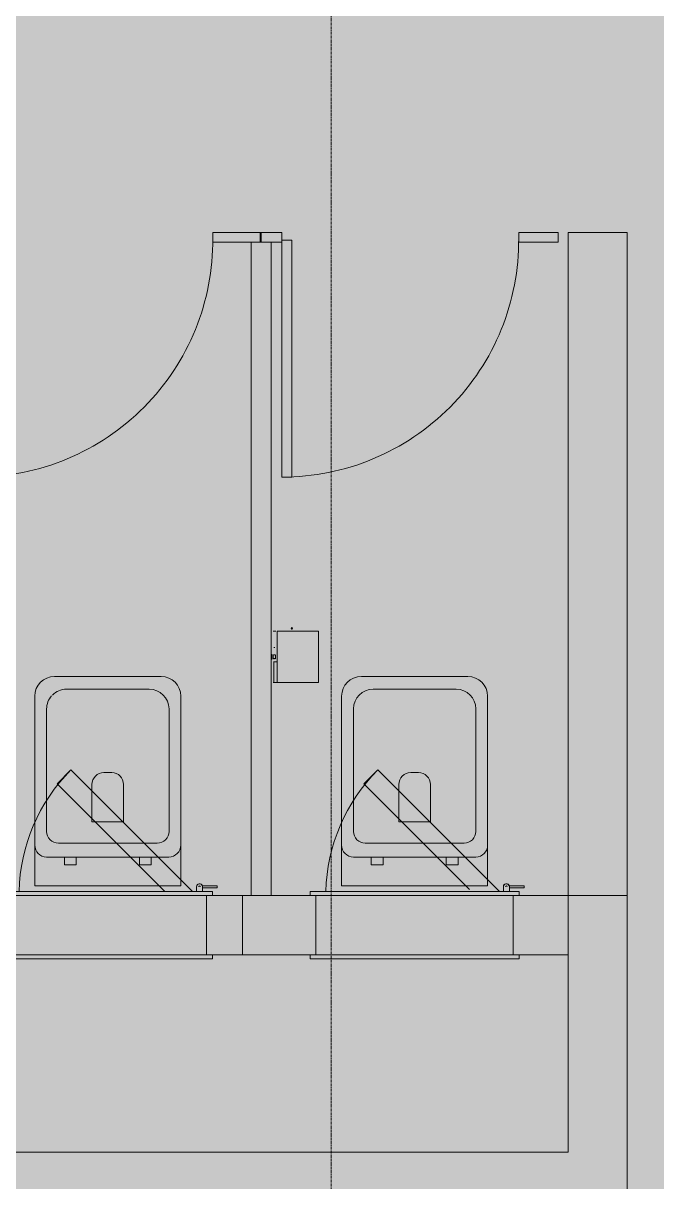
# Model space of a CAD drawing. Header units: millimetres. Extents: x 15878 to 679837, y -72324 to 391440.
# Drawn here: x 201751 to 203357, y 37322 to 40257 of the extents above; entities that cross this region are included whole.
import ezdxf

# ---------------------------------------------------------------- set-up
doc = ezdxf.new("R2010")
doc.units = ezdxf.units.MM
doc.linetypes.add('Grid Line__1_200_', pattern=[10.5, 6, -1.5, 1.5, -1.5])
for name, color, linetype, lineweight in [('A-DETL-GENF', 92, 'Continuous', 5), ('A-DOOR', 31, 'Continuous', 5), ('A-DOOR-FRAM', 31, 'Continuous', 5), ('A-FLOR', 192, 'Continuous', 5), ('A-WALL', 113, 'Continuous', 5), ('P-SANR-FIXT', 6, 'Continuous', 5), ('S-GRID', 1, 'Continuous', 5)]:
    doc.layers.add(name, color=color, linetype=linetype, lineweight=lineweight)

# ---------------------------------------------------------------- blocks, each defined once
blk = doc.blocks.new('DLN_Partition Door - 600x2100_100x25 _WH_GH_-15324393-G_F')
at = {"layer": 'A-DOOR', "color": 253}
for p, q in [((20, -509.1), (20, -534.1)), ((620, -509.1), (20, -509.1)), ((620, -534.1), (620, -509.1)), ((20, -534.1), (620, -534.1))]:
    blk.add_line(p, q, dxfattribs=at)
blk.add_arc((20, -534.1), 600, 0, 90.5, dxfattribs=at)
at = {"layer": 'P-SANR-FIXT', "color": 253}
for p, q in [((25, 188.4), (0, 188.4)), ((0, 188.4), (0, 65.9)), ((25, 65.9), (25, 188.4)), ((0, 65.9), (25, 65.9)), ((25, -534.1), (0, -534.1)), ((0, -534.1), (0, -564.1)), ((25, -564.1), (25, -534.1)), ((0, -564.1), (25, -564.1))]:
    blk.add_line(p, q, dxfattribs=at)
blk = doc.blocks.new('DLN_Partition Door - 600x2100_100x25 _WH_GH_-15324423-G_F')
at = {"layer": 'A-DOOR', "color": 253}
for p, q in [((20, -509.1), (20, -534.1)), ((620, -509.1), (20, -509.1)), ((620, -534.1), (620, -509.1)), ((20, -534.1), (620, -534.1))]:
    blk.add_line(p, q, dxfattribs=at)
blk.add_arc((20, -534.1), 600, 0, 90.5, dxfattribs=at)
at = {"layer": 'P-SANR-FIXT', "color": 253}
for p, q in [((25, 165.9), (0, 165.9)), ((0, 165.9), (0, 65.9)), ((25, 65.9), (25, 165.9)), ((0, 65.9), (25, 65.9)), ((25, -534.1), (0, -534.1)), ((0, -534.1), (0, -589.1)), ((25, -589.1), (25, -534.1)), ((0, -589.1), (25, -589.1))]:
    blk.add_line(p, q, dxfattribs=at)
blk = doc.blocks.new('DLN_Toilet Paper Roll - DLN_Toilet Paper Roll-V565-G_F')
at = {"layer": 'P-SANR-FIXT', "color": 253}
for p, q in [((-65, -6.9), (-65, -5)), ((-65, -6.9), (-65, -6.1)), ((-65, -6.1), (-65, -6.9)), ((-65, -15.5), (-65, -6.9)), ((-65, -6.9), (-12.7, -6.9)), ((-65, -120.1), (-65, -15.5)), ((-65, -15.5), (-12.7, -15.5)), ((-12.7, -6.9), (-12.7, -6.1)), ((-12.7, -6.1), (-12.7, -6.9)), ((-12.7, -15.5), (-12.7, -6.9)), ((65, -15.5), (-12.7, -15.5)), ((-7, -2), (7, -2)), ((7, -2), (-7, -2)), ((-5, -5), (5, -5)), ((5, -5), (-5, -5)), ((-5, -11), (5, -11)), ((5, -11), (-5, -11)), ((-3, -2), (3, -2)), ((3, -2), (-3, -2)), ((-3, -5), (3, -5)), ((3, -5), (-3, -5)), ((23.2, -9.3), (23.2, -6.9)), ((23.2, -6.9), (23.2, -9.3)), ((65, -5), (65, -12.4)), ((65, -15.5), (65, -120.1)), ((-65, -120.1), (65, -120.1))]:
    blk.add_line(p, q, dxfattribs=at)
for start_param, end_param in [(0, 3.141593), (3.141593, 6.283185)]:
    blk.add_ellipse((71.8, -52.8), major_axis=(2, 0), ratio=0.802744, start_param=start_param, end_param=end_param, dxfattribs=at)
for points, knots in [([(-4.7, -9.3), (-4.6, -9.2), (-4.6, -8.9), (-4.5, -8.5), (-4.5, -8), (-4.5, -7.6), (-4.6, -7.1), (-4.8, -6.6), (-4.9, -6.3), (-5, -6.1), (-5, -6.1), (-5, -6.1)], [0, 0, 0, 0, 0.1, 0.2, 0.3, 0.4, 0.5, 0.6, 0.8, 0.9, 0.9644096, 0.9644096, 0.9644096, 0.9644096]), ([(-5, -6.1), (-5, -6.1), (-5, -6.2), (-4.9, -6.4), (-4.8, -6.7), (-4.8, -6.9)], [0, 0, 0, 0, 0.25, 0.5, 1, 1, 1, 1]), ([(-4.8, -6.9), (-4.7, -7.2), (-4.7, -7.6), (-4.6, -8.3), (-4.7, -8.8), (-4.8, -9.3), (-4.9, -9.7), (-5, -10), (-5, -10.1), (-5, -10.1)], [0, 0, 0, 0, 0.222222, 0.333333, 0.444444, 0.583333, 0.722222, 0.861111, 1, 1, 1, 1]), ([(-5, -10.1), (-5, -10.1), (-5, -10.1), (-4.9, -10), (-4.8, -9.8), (-4.7, -9.5), (-4.7, -9.3)], [0.0801932, 0.0801932, 0.0801932, 0.0801932, 0.2, 0.4, 0.7, 1, 1, 1, 1]), ([(5, -6.1), (5, -6.1), (5, -6.1), (4.9, -6.3), (4.8, -6.6), (4.6, -7.1), (4.5, -7.6), (4.5, -8), (4.5, -8.5), (4.6, -8.9), (4.6, -9.2), (4.7, -9.3)], [0.0355904, 0.0355904, 0.0355904, 0.0355904, 0.1, 0.2, 0.4, 0.5, 0.6, 0.7, 0.8, 0.9, 1, 1, 1, 1]), ([(5, -10.1), (5, -10.1), (5, -10), (4.9, -9.8), (4.8, -9.3), (4.7, -8.7), (4.7, -8.3), (4.6, -8), (4.7, -7.7), (4.7, -7.3), (4.8, -7.1), (4.8, -6.9)], [0, 0, 0, 0, 0.111111, 0.222222, 0.444444, 0.583333, 0.652778, 0.722222, 0.791667, 0.861111, 1, 1, 1, 1]), ([(4.7, -9.3), (4.7, -9.5), (4.9, -9.8), (5, -10.1), (5, -10.1), (5, -10.1)], [0, 0, 0, 0, 0.4, 0.7, 0.9198068, 0.9198068, 0.9198068, 0.9198068]), ([(4.8, -6.9), (4.8, -6.7), (4.9, -6.4), (5, -6.2), (5, -6.1), (5, -6.1)], [0, 0, 0, 0, 0.5, 0.75, 1, 1, 1, 1])]:
    blk.add_open_spline(points, degree=3, knots=knots, dxfattribs=at)
blk = doc.blocks.new('DLN_Toilet - DLN_Toilet-12122835-G_F')
at = {"layer": 'P-SANR-FIXT', "color": 253}
for p, q in [((135, 700), (-135, 700)), ((-185, 650), (-185, 272.8)), ((-105, 667.8), (105.2, 667.8)), ((185, 272.8), (185, 650)), ((-155, 307.8), (-155, 617.8)), ((155.2, 617.8), (155.2, 307.8)), ((10, 456.5), (-10, 456.5)), ((-40, 426.5), (-40, 331.7)), ((40, 331.7), (40, 426.5)), ((-40, 331.7), (40, 331.7)), ((-185, 272.8), (-185, 170)), ((125.2, 277.8), (-125, 277.8)), ((185, 170), (185, 272.8)), ((-155, 242.8), (155, 242.8)), ((-80, 242.8), (-110, 242.8)), ((-110, 242.8), (-110, 222.8)), ((-80, 222.8), (-80, 242.8)), ((110, 242.8), (80, 242.8)), ((80, 242.8), (80, 222.8)), ((110, 222.8), (110, 242.8)), ((-110, 222.8), (-80, 222.8)), ((80, 222.8), (110, 222.8)), ((-185, 170), (185, 170))]:
    blk.add_line(p, q, dxfattribs=at)
for centre, radius, start, end in [((-135, 650), 50, 90, 180), ((135, 650), 50, 0, 90), ((-105, 617.8), 50, 90, 180), ((105.2, 617.8), 50, 0, 90), ((-10, 426.5), 30, 90, 180), ((10, 426.5), 30, 360, 90), ((-125, 307.8), 30, 180, 270), ((125.2, 307.8), 30, 270, 0), ((-155, 272.8), 30, 180, 270), ((155, 272.8), 30, 270, 0)]:
    blk.add_arc(centre, radius, start, end, dxfattribs=at)
blk = doc.blocks.new('DLN_Toilet - DLN_Toilet-V580-G_F')
at = {"layer": 'P-SANR-FIXT', "color": 253}
for p, q in [((135, 700), (-135, 700)), ((-185, 650), (-185, 272.8)), ((-105, 667.8), (105.2, 667.8)), ((185, 272.8), (185, 650)), ((-155, 307.8), (-155, 617.8)), ((155.2, 617.8), (155.2, 307.8)), ((10, 456.5), (-10, 456.5)), ((-40, 426.5), (-40, 331.7)), ((40, 331.7), (40, 426.5)), ((-40, 331.7), (40, 331.7)), ((-185, 272.8), (-185, 170)), ((125.2, 277.8), (-125, 277.8)), ((185, 170), (185, 272.8)), ((-155, 242.8), (155, 242.8)), ((-80, 242.8), (-110, 242.8)), ((-110, 242.8), (-110, 222.8)), ((-80, 222.8), (-80, 242.8)), ((110, 242.8), (80, 242.8)), ((80, 242.8), (80, 222.8)), ((110, 222.8), (110, 242.8)), ((-110, 222.8), (-80, 222.8)), ((80, 222.8), (110, 222.8)), ((-185, 170), (185, 170))]:
    blk.add_line(p, q, dxfattribs=at)
for centre, radius, start, end in [((-135, 650), 50, 90, 180), ((135, 650), 50, 0, 90), ((-105, 617.8), 50, 138.1468, 180), ((-105, 617.8), 50, 90, 135), ((105.2, 617.8), 50, 0, 90), ((-10, 426.5), 30, 90, 180), ((10, 426.5), 30, 360, 90), ((-125, 307.8), 30, 180, 270), ((125.2, 307.8), 30, 270, 0), ((-155, 272.8), 30, 180, 270), ((155, 272.8), 30, 270, 0)]:
    blk.add_arc(centre, radius, start, end, dxfattribs=at)
blk = doc.blocks.new('DLN-Access Panel__AP01_ - _AP04_ 450 x 650 _WH_-V653-G_F')
at = {"layer": 'A-DOOR', "color": 253}
for p, q in [((-265, 75), (-265, 85)), ((265, 85), (-265, 85)), ((-265, 75), (265, 75)), ((265, 75), (265, 85)), ((-265, -85), (-265, -75)), ((265, -75), (-265, -75)), ((-265, -85), (265, -85)), ((-240, -85), (-240, -97.5)), ((-225, -97.5), (-225, -85)), ((-215, -85), (93.2, -393.2)), ((128.6, -357.8), (-144.3, -85)), ((265, -85), (265, -75)), ((-240, -95), (-277.5, -95)), ((-277.5, -95), (-277.5, -100)), ((-277.5, -100), (-239.6, -100)), ((93.2, -393.2), (128.6, -357.8))]:
    blk.add_line(p, q, dxfattribs=at)
for centre, radius, start, end in [((-225, -75), 450, 315, 358.6824), ((-232.5, -97.5), 7.5, 180, 0), ((-232.5, -97.5), 7.5, 195, 0), ((-232.5, -97.5), 7.5, 199.4712, 360), ((-232.5, -97.5), 7.5, 199.4712, 360), ((-232.5, -97.5), 2, 180, 360), ((-232.5, -97.5), 2, 180, 360)]:
    blk.add_arc(centre, radius, start, end, dxfattribs=at)
at = {"layer": 'A-DOOR-FRAM', "color": 253}
for p, q in [((-250, 75), (-250, -75)), ((250, 75), (250, -75))]:
    blk.add_line(p, q, dxfattribs=at)
blk = doc.blocks.new('DLN-Access Panel__AP01_ - _AP04_ 450 x 650 _WH_-V657-G_F')
at = {"layer": 'A-DOOR', "color": 253}
for p, q in [((-265, 75), (-265, 85)), ((265, 85), (-265, 85)), ((-265, 75), (265, 75)), ((265, 75), (265, 85)), ((-265, -85), (-265, -75)), ((265, -75), (-265, -75)), ((-265, -85), (265, -85)), ((-240, -85), (-240, -97.5)), ((-225, -97.5), (-225, -85)), ((-215, -85), (93.2, -393.2)), ((265, -85), (265, -75)), ((-240, -95), (-277.5, -95)), ((-277.5, -95), (-277.5, -100)), ((-277.5, -100), (-239.6, -100)), ((128.6, -357.8), (-138.7, -90.6)), ((93.2, -393.2), (128.6, -357.8))]:
    blk.add_line(p, q, dxfattribs=at)
for centre, radius, start, end in [((-225, -75), 450, 315, 358.6824), ((-232.5, -97.5), 7.5, 180, 0), ((-232.5, -97.5), 7.5, 195, 0), ((-232.5, -97.5), 7.5, 199.4712, 360), ((-232.5, -97.5), 7.5, 199.4712, 360), ((-232.5, -97.5), 2, 180, 360), ((-232.5, -97.5), 2, 180, 360)]:
    blk.add_arc(centre, radius, start, end, dxfattribs=at)
at = {"layer": 'A-DOOR-FRAM', "color": 253}
for p, q in [((-250, 75), (-250, -75)), ((250, 75), (250, -75))]:
    blk.add_line(p, q, dxfattribs=at)

msp = doc.modelspace()

# ---------------------------------------------------------------- hatches: boundary and pattern name
at = {"layer": 'A-DETL-GENF', "transparency": 33554585}
h = msp.add_hatch(color=253, dxfattribs=at)
h.paths.add_polyline_path([(193031.8, 30457.5), (193031.8, 31607.5), (195106.8, 31607.5), (195106.8, 34107.5), (202306.8, 34107.5), (202306.8, 35797.5), (205331.8, 35797.5), (205331.8, 52007.5), (202831.8, 52007.5), (202831.8, 51406.3), (202231.8, 51406.3), (202231.8, 48337.5), (196081.8, 48337.5), (196081.8, 52057.5), (193181.8, 52057.5), (193181.8, 49957.5), (189481.8, 49957.5), (189481.8, 52057.5), (177431.8, 52057.5), (177431.8, 45607.5), (166981.8, 45607.5), (166981.8, 31607.5), (190881.8, 31607.5), (190881.8, 30457.5)], flags=0)
h.paths.add_polyline_path([(178081.8, 39607.5), (177481.8, 39607.5), (177481.8, 40207.5), (178081.8, 40207.5)], flags=0)
h.paths.add_polyline_path([(199881.8, 39607.5), (199881.8, 40207.5), (200481.8, 40207.5), (200481.8, 39607.5), (199984.4, 39607.5)], flags=0)
h.paths.add_polyline_path([(189481.8, 39607.5), (189481.8, 40207.5), (190081.8, 40207.5), (190081.8, 39607.5)], flags=0)
h.paths.add_polyline_path([(178081.8, 51407.5), (177481.8, 51407.5), (177481.8, 52007.5), (178081.8, 52007.5), (178081.8, 51515.3)], flags=0)

# ---------------------------------------------------------------- linework, layer by layer
at = {"layer": 'A-FLOR'}
for p, q in [((202215.6, 38047.5), (202329.3, 38047.5)), ((202478.1, 38047.5), (202518.1, 38047.5)), ((202968.1, 38047.5), (202978.1, 38047.5)), ((202983.1, 38047.5), (203008.1, 38047.5)), ((203281.8, 38047.5), (203281.8, 37247.5))]:
    msp.add_line(p, q, dxfattribs=at)
at = {"layer": 'A-WALL', "color": 253}
for p, q in [((203131.8, 37397.5), (203131.8, 39727.5)), ((203131.8, 39727.5), (203281.8, 39727.5)), ((203281.8, 39727.5), (203281.8, 38047.5)), ((202329.3, 38047.5), (202329.3, 39702.5)), ((202379.3, 39702.5), (202379.3, 38047.5)), ((202306.8, 37897.5), (202306.8, 38047.5)), ((202329.3, 38047.5), (202467.6, 38047.5)), ((202329.3, 38047.5), (202379.3, 38047.5)), ((202478.1, 38047.5), (202467.9, 38047.5)), ((203008.1, 38047.5), (203281.8, 38047.5)), ((202230.6, 37897.5), (202493.1, 37897.5)), ((203131.8, 37897.5), (203008.1, 37897.5)), ((197431.8, 37397.5), (203131.8, 37397.5))]:
    msp.add_line(p, q, dxfattribs=at)
at = {"layer": 'S-GRID', "color": 254, "linetype": 'Grid Line__1_200_'}
msp.add_line((202531.8, 51177.7), (202531.8, -17971.6), dxfattribs=at)

# ---------------------------------------------------------------- block references
at = {"layer": 'A-DOOR', "color": 253, "rotation": 180}
for name, p in [('DLN-Access Panel__AP01_ - _AP04_ 450 x 650 _WH_-V653-G_F', (201965.6, 37972.5)), ('DLN-Access Panel__AP01_ - _AP04_ 450 x 650 _WH_-V657-G_F', (202743.1, 37972.5))]:
    msp.add_blockref(name, p, dxfattribs=at)
at = {"layer": 'P-SANR-FIXT', "color": 253}
for name, p, rotation in [('DLN_Toilet Paper Roll - DLN_Toilet Paper Roll-V565-G_F', (202379.3, 38652.5), 90.00000000000058), ('DLN_Partition Door - 600x2100_100x25 _WH_GH_-15324393-G_F', (202165.9, 39727.5), 270.0000000000006), ('DLN_Partition Door - 600x2100_100x25 _WH_GH_-15324423-G_F', (202940.9, 39727.5), 270.0000000000006)]:
    msp.add_blockref(name, p, dxfattribs=dict(at, rotation=rotation))
for name, p in [('DLN_Toilet - DLN_Toilet-V580-G_F', (201965.6, 37902.5)), ('DLN_Toilet - DLN_Toilet-12122835-G_F', (202743.1, 37902.5))]:
    msp.add_blockref(name, p, dxfattribs=at)

doc.saveas('drawing.dxf')
